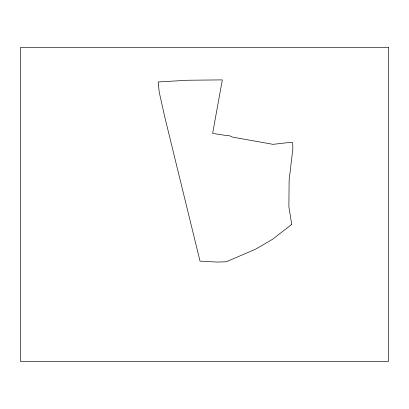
<?xml version="1.0" encoding="UTF-8"?>
<svg xmlns="http://www.w3.org/2000/svg" width="409" height="409" viewBox="0 0 409 409"><rect width="100%" height="100%" fill="white"/><g stroke="black" fill="none" stroke-linecap="round" stroke-linejoin="round"><path stroke-width="0.61" d="M291.729 224.372L272.645 239.224L255.697 249.132L226.295 261.78L217.118 262.067L200.027 261.131L164.919 117.628L159.275 92.398L158.539 85.721M291.714 224.296L288.872 206.693L289.122 180.226L292.824 149.167L292.721 142.623L287.133 142.715L273.079 144.346L232.731 137.148L229.393 135.706L226.376 135.548L212.634 133.375L222.332 79.888L187.787 80.241L158.125 81.943L158.528 85.629M388.55 47.562L20.45 47.562L20.45 361.438L388.55 361.438L388.55 47.562"/></g></svg>
